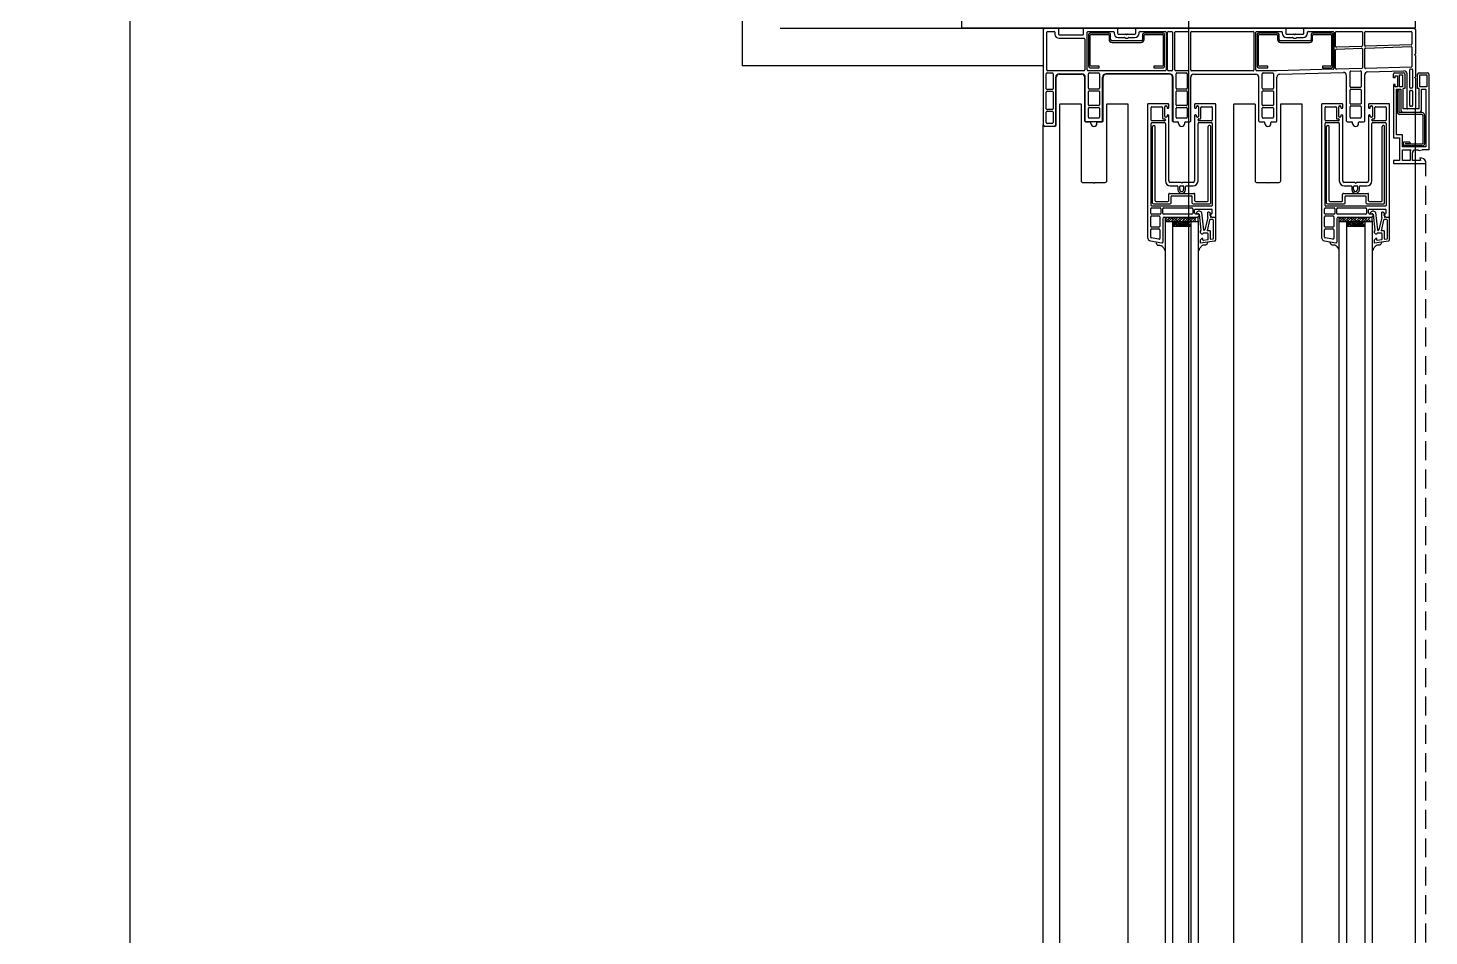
# Model space of a CAD drawing. Header units: millimetres. Extents: x 184384 to 428726, y 73696 to 101396.
# Drawn here: x 369501 to 370427, y 80796 to 81396 of the extents above; entities that cross this region are included whole.
import ezdxf

# ---------------------------------------------------------------- set-up
doc = ezdxf.new("R2010")
doc.units = ezdxf.units.MM
doc.header["$LTSCALE"] = 100
doc.header["$MEASUREMENT"] = 0
doc.linetypes.add('CEN', pattern=[62, 60, -1, 0, -1])
doc.linetypes.add('HIDDEN2', pattern=[0.1875, 0.125, -0.0625])
doc.layers.get('DEFPOINTS').update_dxf_attribs({"color": 171, "linetype": 'CONTINUOUS'})
for name, color, linetype in [('CEN(ST)', 1, 'CEN'), ('CON', 2, 'CONTINUOUS'), ('WALL-석고보드', 7, 'CONTINUOUS'), ('WIN', 4, 'CONTINUOUS'), ('WIN-G', 252, 'CONTINUOUS'), ('WIN2', 5, 'CONTINUOUS')]:
    doc.layers.add(name, color=color, linetype=linetype)

# ---------------------------------------------------------------- blocks, each defined once
blk = doc.blocks.new('PW1-SEC')
at = {"layer": 'WIN-G'}
for p, q in [((250.92, 1142.38), (250.92, 1123.78)), ((252.12, 1142.38), (252.12, 1123.78))]:
    blk.add_line(p, q, dxfattribs=at)
at = {"layer": 'WIN-G', "linetype": 'HIDDEN2'}
blk.add_line((253, 89.5), (253, 1110.5), dxfattribs=at)
at = {"layer": 'WIN2'}
for p, q in [((253.5, 1169), (253.5, 1161.2)), ((255, 1169.5), (255, 1119.5)), ((253, 1159.7), (253, 1121.5)), ((253, 1110.5), (253, 1111.9))]:
    blk.add_line(p, q, dxfattribs=at)
blk.add_arc((254, 1169.5), 1, 0, 90, dxfattribs=at)
at = {"ltscale": 1000}
blk.add_wipeout([(246, 0), (246, 1200), (0, 1200), (0, 0)], dxfattribs=at).dxf.layer = 'DEFPOINTS'
at = {"layer": 'WIN', "ltscale": 1000}
blk.add_line((0, 1200), (246, 1200), dxfattribs=at)
at = {"layer": 'WIN-G'}
for p, q in [((30, 1195.7), (30, 1174.8)), ((43.5, 1196.7), (31, 1196.7)), ((31, 1175.3), (31, 1195.2)), ((31.5, 1195.7), (43, 1195.7)), ((43.5, 1195.2), (43.5, 1192.5)), ((44.5, 1192.5), (44.5, 1195.7)), ((65.7, 1195.7), (65.7, 1192.5)), ((79.2, 1196.7), (66.7, 1196.7)), ((66.7, 1192.5), (66.7, 1195.2)), ((67.2, 1195.7), (78.7, 1195.7)), ((79.2, 1195.2), (79.2, 1175.3)), ((80.2, 1174.8), (80.2, 1195.7)), ((141.4, 1195.7), (141.4, 1174.8)), ((154.9, 1196.7), (142.4, 1196.7)), ((142.4, 1175.3), (142.4, 1195.2)), ((142.9, 1195.7), (154.4, 1195.7)), ((154.9, 1195.2), (154.9, 1192.5)), ((155.9, 1192.5), (155.9, 1195.7)), ((177.1, 1195.7), (177.1, 1192.5)), ((190.6, 1196.7), (178.1, 1196.7)), ((178.1, 1192.5), (178.1, 1195.2)), ((178.6, 1195.7), (190.1, 1195.7)), ((190.6, 1195.2), (190.6, 1175.3)), ((191.6, 1174.8), (191.6, 1195.7)), ((64.7, 1191.5), (45.5, 1191.5)), ((45.5, 1190.5), (64.7, 1190.5)), ((176.1, 1191.5), (156.9, 1191.5)), ((156.9, 1190.5), (176.1, 1190.5)), ((31, 1173.8), (37, 1173.8)), ((37, 1174.8), (31.5, 1174.8)), ((37, 1173.8), (37, 1174.8)), ((78.7, 1174.8), (73.2, 1174.8)), ((73.2, 1174.8), (73.2, 1173.8)), ((73.2, 1173.8), (79.2, 1173.8)), ((142.4, 1173.8), (148.4, 1173.8)), ((148.4, 1174.8), (142.9, 1174.8)), ((148.4, 1173.8), (148.4, 1174.8)), ((190.1, 1174.8), (184.6, 1174.8)), ((184.6, 1174.8), (184.6, 1173.8)), ((184.6, 1173.8), (190.6, 1173.8)), ((234.12, 1144.58), (234.12, 1158.78)), ((234.12, 1158.78), (235.32, 1158.78)), ((235.32, 1144.58), (235.32, 1158.78)), ((250.42, 1144.08), (235.82, 1144.08)), ((250.42, 1142.88), (235.82, 1142.88)), ((246, 53), (246, 1147)), ((0, 64), (0, 1136)), ((72.3, 1084.3), (72.3, 1135)), ((72.8, 1135.5), (73.4, 1135.5)), ((73.9, 1085.9), (73.9, 1135)), ((109.1, 1085.9), (109.1, 1135)), ((110.2, 1135.5), (109.6, 1135.5)), ((110.7, 1084.3), (110.7, 1135)), ((187.3, 1084.3), (187.3, 1135)), ((187.8, 1135.5), (188.4, 1135.5)), ((188.9, 1085.9), (188.9, 1135)), ((224.1, 1085.9), (224.1, 1135)), ((225.2, 1135.5), (224.6, 1135.5)), ((225.7, 1084.3), (225.7, 1135)), ((242.32, 1124.68), (238.12, 1124.68)), ((238.12, 1123.28), (238.12, 1124.68)), ((238.12, 1123.28), (238.12, 1122.08)), ((250.42, 1122.08), (238.12, 1122.08)), ((239.32, 1123.48), (239.32, 1123.28)), ((242.32, 1123.48), (239.32, 1123.48)), ((250.42, 1123.28), (239.32, 1123.28)), ((242.32, 1124.68), (242.32, 1123.48)), ((72.8, 1083.8), (84, 1083.8)), ((74.4, 1085.4), (82.4, 1085.4)), ((82.9, 1085.9), (82.9, 1090.2)), ((83.4, 1090.7), (99.6, 1090.7)), ((84.5, 1084.3), (84.5, 1088.6)), ((85, 1089.1), (98, 1089.1)), ((98.5, 1084.3), (98.5, 1088.6)), ((99, 1083.8), (110.2, 1083.8)), ((100.1, 1085.9), (100.1, 1090.2)), ((100.6, 1085.4), (108.6, 1085.4)), ((187.8, 1083.8), (199, 1083.8)), ((189.4, 1085.4), (197.4, 1085.4)), ((197.9, 1085.9), (197.9, 1090.2)), ((198.4, 1090.7), (214.6, 1090.7)), ((199.5, 1084.3), (199.5, 1088.6)), ((200, 1089.1), (213, 1089.1)), ((213.5, 1084.3), (213.5, 1088.6)), ((214, 1083.8), (225.2, 1083.8)), ((215.1, 1085.9), (215.1, 1090.2)), ((215.6, 1085.4), (223.6, 1085.4)), ((82.12, 1075), (80.5, 1073.38)), ((80.5, 1075), (102.5, 1075)), ((80.5, 1075), (80.5, 1072)), ((83.89, 1075), (80.89, 1072)), ((80.96, 1075), (81.1, 1074.86)), ((85.66, 1075), (82.66, 1072)), ((82.73, 1075), (83.75, 1073.97)), ((87.43, 1075), (84.43, 1072)), ((84.49, 1075), (86.4, 1073.09)), ((89.2, 1075), (86.2, 1072)), ((86.84, 1074.42), (89.05, 1072.21)), ((90.96, 1075), (87.96, 1072)), ((88.03, 1075), (88.17, 1074.86)), ((92.73, 1075), (89.73, 1072)), ((89.8, 1075), (90.82, 1073.97)), ((94.5, 1075), (91.5, 1072)), ((91.56, 1075), (93.47, 1073.09)), ((96.27, 1075), (93.27, 1072)), ((93.92, 1074.42), (96.13, 1072.21)), ((98.03, 1075), (95.03, 1072)), ((95.1, 1075), (95.24, 1074.86)), ((99.8, 1075), (96.8, 1072)), ((96.87, 1075), (97.89, 1073.97)), ((98.64, 1075), (100.54, 1073.09)), ((102.5, 1072), (102.5, 1075)), ((196.93, 1075), (195.5, 1073.57)), ((195.5, 1075), (217.5, 1075)), ((195.5, 1075), (195.5, 1072)), ((198.7, 1075), (195.7, 1072)), ((195.77, 1075), (197.68, 1073.09)), ((200.47, 1075), (197.47, 1072)), ((198.12, 1074.42), (200.33, 1072.21)), ((202.24, 1075), (199.24, 1072)), ((199.3, 1075), (199.44, 1074.86)), ((204.01, 1075), (201.01, 1072)), ((201.07, 1075), (202.1, 1073.97)), ((205.77, 1075), (202.77, 1072)), ((202.84, 1075), (204.75, 1073.09)), ((207.54, 1075), (204.54, 1072)), ((205.19, 1074.42), (207.4, 1072.21)), ((209.31, 1075), (206.31, 1072)), ((206.37, 1075), (206.52, 1074.86)), ((211.08, 1075), (208.08, 1072)), ((208.14, 1075), (209.17, 1073.97)), ((212.84, 1075), (209.84, 1072)), ((209.91, 1075), (211.82, 1073.09)), ((214.61, 1075), (211.61, 1072)), ((212.26, 1074.42), (214.47, 1072.21)), ((215.9, 1074.52), (213.38, 1072)), ((213.45, 1075), (213.59, 1074.86)), ((215.21, 1075), (215.9, 1074.31)), ((217.5, 1072), (217.5, 1075)), ((80.5, 1073.69), (81.98, 1072.21)), ((80.5, 1072.62), (80.5, 128)), ((102.5, 1072), (80.5, 1072)), ((82.43, 1073.53), (83.96, 1072)), ((85.08, 1072.65), (85.73, 1072)), ((85.5, 1072), (85.5, 128)), ((85.5, 1069), (97.5, 1069)), ((89.5, 1073.53), (91.03, 1072)), ((92.15, 1072.65), (92.8, 1072)), ((96.57, 1073.53), (98.1, 1072)), ((97.5, 1072), (97.5, 128)), ((100.9, 1074.33), (98.57, 1072)), ((99.22, 1072.65), (99.87, 1072)), ((100.9, 1072.56), (100.34, 1072)), ((102.5, 1072.62), (102.5, 128)), ((195.5, 1072.62), (195.5, 128)), ((217.5, 1072), (195.5, 1072)), ((196.35, 1072.65), (197, 1072)), ((200.5, 1072), (200.5, 128)), ((200.5, 1069), (212.5, 1069)), ((200.77, 1073.53), (202.3, 1072)), ((203.42, 1072.65), (204.07, 1072)), ((207.84, 1073.53), (209.37, 1072)), ((210.49, 1072.65), (211.14, 1072)), ((212.5, 1072), (212.5, 128)), ((214.91, 1073.53), (215.9, 1072.54)), ((215.9, 1072.75), (215.15, 1072)), ((217.5, 1072.62), (217.5, 128)), ((74.48, 1058.06), (74.75, 1057.5)), ((74.75, 1057.5), (74.77, 1057.47)), ((74.77, 1057.47), (74.99, 1057.1)), ((74.99, 1057.1), (75.12, 1056.92)), ((75.12, 1056.92), (75.27, 1056.76)), ((75.27, 1056.76), (75.51, 1056.58)), ((75.51, 1056.58), (75.64, 1056.51)), ((75.64, 1056.51), (75.77, 1056.47)), ((75.77, 1056.47), (75.93, 1056.45)), ((75.93, 1056.45), (76.08, 1056.45)), ((76.08, 1056.45), (76.4, 1056.47)), ((76.4, 1056.47), (76.67, 1056.47)), ((76.67, 1056.47), (76.93, 1056.45)), ((76.93, 1056.45), (77.45, 1056.35)), ((77.45, 1056.35), (77.93, 1056.2)), ((77.93, 1056.2), (78.16, 1056.1)), ((78.16, 1056.1), (78.37, 1055.97)), ((78.37, 1055.97), (78.57, 1055.8)), ((104.6, 1055.91), (104.42, 1055.71)), ((104.8, 1056.08), (104.6, 1055.91)), ((105.01, 1056.21), (104.8, 1056.08)), ((105.23, 1056.31), (105.01, 1056.21)), ((105.72, 1056.45), (105.23, 1056.31)), ((106.24, 1056.55), (105.72, 1056.45)), ((106.5, 1056.58), (106.24, 1056.55)), ((106.77, 1056.58), (106.5, 1056.58)), ((107.08, 1056.56), (106.77, 1056.58)), ((107.24, 1056.56), (107.08, 1056.56)), ((107.39, 1056.58), (107.24, 1056.56)), ((107.53, 1056.62), (107.39, 1056.58)), ((107.66, 1056.69), (107.53, 1056.62)), ((107.9, 1056.87), (107.66, 1056.69)), ((108.05, 1057.03), (107.9, 1056.87)), ((108.18, 1057.2), (108.05, 1057.03)), ((108.4, 1057.58), (108.18, 1057.2)), ((108.41, 1057.61), (108.4, 1057.58)), ((108.81, 1058.41), (108.41, 1057.61)), ((189.48, 1058.42), (189.75, 1057.86)), ((189.75, 1057.86), (189.77, 1057.83)), ((189.77, 1057.83), (189.99, 1057.45)), ((189.99, 1057.45), (190.12, 1057.28)), ((190.12, 1057.28), (190.27, 1057.12)), ((190.27, 1057.12), (190.51, 1056.94)), ((190.51, 1056.94), (190.64, 1056.87)), ((190.64, 1056.87), (190.77, 1056.83)), ((190.77, 1056.83), (190.93, 1056.81)), ((190.93, 1056.81), (191.08, 1056.81)), ((191.08, 1056.81), (191.4, 1056.83)), ((191.4, 1056.83), (191.67, 1056.83)), ((191.67, 1056.83), (191.93, 1056.8)), ((191.93, 1056.8), (192.45, 1056.7)), ((192.45, 1056.7), (192.93, 1056.56)), ((192.93, 1056.56), (193.16, 1056.46)), ((193.16, 1056.46), (193.37, 1056.33)), ((193.37, 1056.33), (193.57, 1056.16)), ((193.57, 1056.16), (193.74, 1055.96)), ((193.74, 1055.96), (194.08, 1055.53)), ((219.6, 1055.91), (219.42, 1055.71)), ((219.8, 1056.08), (219.6, 1055.91)), ((220.01, 1056.21), (219.8, 1056.08)), ((220.23, 1056.31), (220.01, 1056.21)), ((220.72, 1056.45), (220.23, 1056.31)), ((221.24, 1056.55), (220.72, 1056.45)), ((221.5, 1056.58), (221.24, 1056.55)), ((221.77, 1056.58), (221.5, 1056.58)), ((222.08, 1056.56), (221.77, 1056.58)), ((222.24, 1056.56), (222.08, 1056.56)), ((222.39, 1056.58), (222.24, 1056.56)), ((222.53, 1056.62), (222.39, 1056.58)), ((222.66, 1056.69), (222.53, 1056.62)), ((222.9, 1056.87), (222.66, 1056.69)), ((223.05, 1057.03), (222.9, 1056.87)), ((223.18, 1057.2), (223.05, 1057.03)), ((223.4, 1057.58), (223.18, 1057.2)), ((223.41, 1057.61), (223.4, 1057.58)), ((223.81, 1058.41), (223.41, 1057.61)), ((78.57, 1055.8), (78.74, 1055.6)), ((78.74, 1055.6), (79.08, 1055.18)), ((79.08, 1055.18), (79.5, 1054.68)), ((79.5, 1054.68), (79.7, 1054.43)), ((79.7, 1054.43), (79.87, 1054.17)), ((79.87, 1054.17), (80.03, 1053.89)), ((80.03, 1053.89), (80.16, 1053.59)), ((80.16, 1053.59), (80.38, 1052.96)), ((80.38, 1052.96), (80.5, 1052.62)), ((102.79, 1053.07), (102.5, 1052.73)), ((103.01, 1053.69), (102.79, 1053.07)), ((103.14, 1054), (103.01, 1053.69)), ((103.29, 1054.28), (103.14, 1054)), ((103.47, 1054.54), (103.29, 1054.28)), ((103.67, 1054.79), (103.47, 1054.54)), ((104.09, 1055.28), (103.67, 1054.79)), ((104.42, 1055.71), (104.09, 1055.28)), ((194.08, 1055.53), (194.5, 1055.04)), ((194.5, 1055.04), (194.7, 1054.79)), ((194.7, 1054.79), (194.87, 1054.53)), ((194.87, 1054.53), (195.03, 1054.24)), ((195.03, 1054.24), (195.16, 1053.94)), ((195.16, 1053.94), (195.38, 1053.32)), ((195.38, 1053.32), (195.5, 1052.98)), ((217.79, 1053.07), (217.5, 1052.73)), ((218.01, 1053.69), (217.79, 1053.07)), ((218.14, 1054), (218.01, 1053.69)), ((218.29, 1054.28), (218.14, 1054)), ((218.47, 1054.54), (218.29, 1054.28)), ((218.67, 1054.79), (218.47, 1054.54)), ((219.09, 1055.28), (218.67, 1054.79)), ((219.42, 1055.71), (219.09, 1055.28))]:
    blk.add_line(p, q, dxfattribs=at)
for centre in [(86.12, 1069.93), (86.46, 1071.13), (87.36, 1070.34), (87.98, 1071.4), (88.59, 1069.63), (89.29, 1071.28), (89.63, 1070.2), (90.88, 1071.03), (90.88, 1069.61), (91.89, 1070.11), (92.64, 1071.29), (93.31, 1070.03), (93.73, 1071.2), (94.42, 1069.93), (94.88, 1071.29), (95.56, 1070.03), (95.97, 1071.2), (96.88, 1069.89), (201.12, 1069.93), (201.46, 1071.13), (202.36, 1070.34), (202.98, 1071.4), (203.59, 1069.63), (204.29, 1071.28), (204.63, 1070.2), (205.88, 1071.03), (205.88, 1069.61), (206.89, 1070.11), (207.64, 1071.29), (208.31, 1070.03), (208.73, 1071.2), (209.42, 1069.93), (209.88, 1071.29), (210.56, 1070.03), (210.97, 1071.2), (211.88, 1069.89)]:
    blk.add_circle(centre, 0.5, dxfattribs=at)
for centre, radius, start, end in [((31, 1195.7), 1, 90, 180), ((31.5, 1195.2), 0.5, 90, 180), ((43, 1195.2), 0.5, 0, 90), ((43.5, 1195.7), 1, 0, 90), ((66.7, 1195.7), 1, 90, 180), ((67.2, 1195.2), 0.5, 90, 180), ((78.7, 1195.2), 0.5, 0, 90), ((79.2, 1195.7), 1, 0, 90), ((142.4, 1195.7), 1, 90, 180), ((142.9, 1195.2), 0.5, 90, 180), ((154.4, 1195.2), 0.5, 0, 90), ((154.9, 1195.7), 1, 0, 90), ((178.1, 1195.7), 1, 90, 180), ((178.6, 1195.2), 0.5, 90, 180), ((190.1, 1195.2), 0.5, 0, 90), ((190.6, 1195.7), 1, 0, 90), ((45.5, 1192.5), 2, 180, 270), ((45.5, 1192.5), 1, 180, 270), ((64.7, 1192.5), 2, 270, 0), ((64.7, 1192.5), 1, 270, 0), ((156.9, 1192.5), 2, 180, 270), ((156.9, 1192.5), 1, 180, 270), ((176.1, 1192.5), 2, 270, 0), ((176.1, 1192.5), 1, 270, 0), ((31, 1174.8), 1, 180, 270), ((31.5, 1175.3), 0.5, 180, 270), ((78.7, 1175.3), 0.5, 270, 0), ((79.2, 1174.8), 1, 270, 0), ((142.4, 1174.8), 1, 180, 270), ((142.9, 1175.3), 0.5, 180, 270), ((190.1, 1175.3), 0.5, 270, 0), ((190.6, 1174.8), 1, 270, 0), ((235.82, 1144.58), 1.7, 180, 270), ((235.82, 1144.58), 0.5, 180, 270), ((250.42, 1142.38), 1.7, 0, 90), ((250.42, 1142.38), 0.5, 0, 90), ((72.8, 1135), 0.5, 90, 180), ((73.4, 1135), 0.5, 0, 90), ((109.6, 1135), 0.5, 90, 180), ((110.2, 1135), 0.5, 0, 90), ((187.8, 1135), 0.5, 90, 180), ((188.4, 1135), 0.5, 0, 90), ((224.6, 1135), 0.5, 90, 180), ((225.2, 1135), 0.5, 0, 90), ((250.42, 1123.78), 0.5, 270, 0), ((250.42, 1123.78), 1.7, 270, 0), ((72.8, 1084.3), 0.5, 180, 270), ((74.4, 1085.9), 0.5, 180, 270), ((82.4, 1085.9), 0.5, 270, 0), ((83.4, 1090.2), 0.5, 90, 180), ((84, 1084.3), 0.5, 270, 0), ((85, 1088.6), 0.5, 90, 180), ((98, 1088.6), 0.5, 0, 90), ((99, 1084.3), 0.5, 180, 270), ((99.6, 1090.2), 0.5, 0, 90), ((100.6, 1085.9), 0.5, 180, 270), ((108.6, 1085.9), 0.5, 270, 0), ((110.2, 1084.3), 0.5, 270, 0), ((187.8, 1084.3), 0.5, 180, 270), ((189.4, 1085.9), 0.5, 180, 270), ((197.4, 1085.9), 0.5, 270, 0), ((198.4, 1090.2), 0.5, 90, 180), ((199, 1084.3), 0.5, 270, 0), ((200, 1088.6), 0.5, 90, 180), ((213, 1088.6), 0.5, 0, 90), ((214, 1084.3), 0.5, 180, 270), ((214.6, 1090.2), 0.5, 0, 90), ((215.6, 1085.9), 0.5, 180, 270), ((223.6, 1085.9), 0.5, 270, 0), ((225.2, 1084.3), 0.5, 270, 0)]:
    blk.add_arc(centre, radius, start, end, dxfattribs=at)
at = {"layer": 'WIN2'}
for p, q in [((0, 1199), (0, 1136)), ((1, 1200), (9.5, 1200)), ((2.3, 1172.3), (2.3, 1197.2)), ((2.8, 1197.7), (7.2, 1197.7)), ((7.7, 1197.2), (7.7, 1196)), ((10, 1199.5), (10, 1196)), ((10.5, 1195.5), (26.2, 1195.5)), ((26.7, 1196), (26.7, 1199.5)), ((27.2, 1200), (48.6, 1200)), ((29, 1172.3), (29, 1197.2)), ((29.5, 1197.7), (46.3, 1197.7)), ((46.8, 1197.2), (46.8, 1196.5)), ((49.1, 1199.5), (49.1, 1196.5)), ((49.6, 1196), (54.48, 1196)), ((54.89, 1195.71), (54.69, 1195.91)), ((55.31, 1195.71), (55.51, 1195.91)), ((55.72, 1196), (60.6, 1196)), ((61.1, 1196.5), (61.1, 1199.5)), ((61.6, 1200), (159.8, 1200)), ((63.4, 1196.5), (63.4, 1197.2)), ((63.9, 1197.7), (80.7, 1197.7)), ((81.2, 1197.2), (81.2, 1172.3)), ((82.2, 1172.3), (82.2, 1197.2)), ((82.7, 1197.7), (85, 1197.7)), ((85.5, 1197.2), (85.5, 1172.3)), ((87, 1172.3), (87, 1197.2)), ((87.5, 1197.7), (95.5, 1197.7)), ((96, 1197.2), (96, 1172.3)), ((97.5, 1172.3), (97.5, 1197.2)), ((98, 1197.7), (138.8, 1197.7)), ((139.3, 1197.2), (139.3, 1172.3)), ((140.5, 1172.3), (140.5, 1197.2)), ((141, 1197.7), (157.5, 1197.7)), ((158, 1197.2), (158, 1196.5)), ((160.3, 1199.5), (160.3, 1196.5)), ((160.8, 1196), (165.68, 1196)), ((166.09, 1195.71), (165.89, 1195.91)), ((166.51, 1195.71), (166.71, 1195.91)), ((166.92, 1196), (171.8, 1196)), ((172.3, 1196.5), (172.3, 1199.5)), ((172.8, 1200), (245, 1200)), ((174.6, 1196.5), (174.6, 1197.2)), ((175.1, 1197.7), (191.6, 1197.7)), ((192.1, 1197.2), (192.1, 1173.27)), ((193.3, 1187.77), (193.3, 1197.2)), ((193.8, 1197.7), (210.5, 1197.7)), ((211, 1197.2), (211, 1188.36)), ((212.5, 1188.45), (212.5, 1197.2)), ((213, 1197.7), (243.2, 1197.7)), ((243.7, 1197.2), (243.7, 1189.5)), ((246, 1199), (246, 1182.87)), ((10.5, 1193.2), (27, 1193.2)), ((27.5, 1192.7), (27.5, 1172.3)), ((49.6, 1193.7), (53.67, 1193.7)), ((56.53, 1193.7), (60.6, 1193.7)), ((160.8, 1193.7), (164.87, 1193.7)), ((167.73, 1193.7), (171.8, 1193.7)), ((193.3, 1173.33), (193.3, 1185.57)), ((193.78, 1186.07), (210.48, 1186.66)), ((210.52, 1187.86), (193.82, 1187.28)), ((211, 1186.16), (211, 1173.77)), ((212.5, 1173.83), (212.5, 1186.24)), ((212.98, 1186.74), (243.18, 1187.8)), ((243.22, 1189), (213.02, 1187.95)), ((243.7, 1187.3), (243.7, 1174.62)), ((245.5, 1182.37), (246, 1182.87)), ((246, 1181.87), (245.5, 1182.37)), ((246, 1181.87), (246, 1167.8)), ((2, 1159.9), (2, 1169.8)), ((2.5, 1170.3), (6, 1170.3)), ((27, 1171.8), (2.8, 1171.8)), ((6.5, 1169.8), (6.5, 1159.9)), ((8.2, 1136), (8.2, 1167.5)), ((8.2, 1136), (8.2, 1167.5)), ((8.5, 1136), (8.5, 1167.5)), ((9.5, 1169.5), (9.5, 1169.5)), ((9.5, 1169.5), (9.5, 1169.5)), ((10.5, 1169.8), (25.5, 1169.8)), ((10.5, 1169.8), (25.5, 1169.8)), ((10.5, 1169.5), (25.5, 1169.5)), ((27.5, 1138.5), (27.5, 1167.5)), ((27.8, 1138.5), (27.8, 1167.5)), ((27.8, 1138.5), (27.8, 1167.5)), ((80.7, 1171.8), (29.5, 1171.8)), ((29.8, 1160.2), (29.8, 1169.8)), ((30.3, 1170.3), (36.7, 1170.3)), ((37.2, 1169.8), (37.2, 1160.2)), ((39.2, 1138.5), (39.2, 1167.5)), ((39.2, 1138.5), (39.2, 1167.5)), ((39.5, 1138.5), (39.5, 1167.5)), ((83.5, 1169.8), (41.5, 1169.8)), ((83.5, 1169.8), (41.5, 1169.8)), ((83.5, 1169.5), (41.5, 1169.5)), ((85, 1171.8), (82.7, 1171.8)), ((85.5, 1138.5), (85.5, 1167.5)), ((85.8, 1138.5), (85.8, 1167.5)), ((85.8, 1138.5), (85.8, 1167.5)), ((95.5, 1171.8), (87.5, 1171.8)), ((87.8, 1160.2), (87.8, 1169.8)), ((88.3, 1170.3), (94.7, 1170.3)), ((95.2, 1169.8), (95.2, 1160.2)), ((97.5, 1138.5), (97.5, 1167.5)), ((138.8, 1171.8), (98, 1171.8)), ((99.5, 1169.5), (140.5, 1169.5)), ((154.47, 1171.8), (141, 1171.8)), ((142.5, 1138.5), (142.5, 1167.5)), ((144.8, 1160.2), (144.8, 1169.8)), ((145.3, 1170.3), (151.7, 1170.3)), ((152.2, 1169.8), (152.2, 1160.2)), ((191.61, 1172.77), (154.47, 1171.8)), ((154.5, 1138.5), (154.5, 1167.55)), ((156.45, 1169.55), (198.45, 1170.65)), ((210.51, 1173.27), (193.81, 1172.83)), ((200.5, 1138.5), (200.5, 1168.65)), ((202.8, 1161.2), (202.8, 1171.08)), ((203.29, 1171.58), (209.69, 1171.75)), ((210.2, 1171.25), (210.2, 1161.2)), ((212.5, 1138.5), (212.5, 1169.07)), ((243.21, 1174.12), (213.01, 1173.33)), ((214.45, 1171.07), (238.45, 1171.7)), ((231.5, 1167), (231.5, 1169.5)), ((232.5, 1170.5), (238, 1170.5)), ((232.7, 1168.5), (234.2, 1168.5)), ((232.7, 1167), (232.7, 1168.5)), ((234.2, 1168.5), (234.2, 1161.1)), ((235.4, 1169), (237.5, 1169)), ((235.4, 1161.1), (235.4, 1169)), ((237.5, 1169), (237.5, 1161.1)), ((239, 1169.5), (239, 1160)), ((240.5, 1147), (240.5, 1169.7)), ((242.3, 1160.8), (242.3, 1172.41)), ((242.79, 1172.91), (243.69, 1172.94)), ((244.2, 1172.44), (244.2, 1160.8)), ((245.5, 1167.3), (246, 1167.8)), ((246, 1166.8), (245.5, 1167.3)), ((247.5, 1160), (247.5, 1169.5)), ((248.5, 1170.5), (254, 1170.5)), ((249, 1169), (253.5, 1169)), ((249, 1161.2), (249, 1169)), ((6, 1159.4), (2.5, 1159.4)), ((2.5, 1158.2), (6, 1158.2)), ((29.8, 1149.2), (29.8, 1158)), ((36.7, 1159.7), (30.3, 1159.7)), ((30.3, 1158.5), (36.7, 1158.5)), ((37.2, 1158), (37.2, 1149.2)), ((87.8, 1149.2), (87.8, 1158)), ((94.7, 1159.7), (88.3, 1159.7)), ((88.3, 1158.5), (94.7, 1158.5)), ((95.2, 1158), (95.2, 1149.2)), ((144.8, 1149.2), (144.8, 1158)), ((151.7, 1159.7), (145.3, 1159.7)), ((145.3, 1158.5), (151.7, 1158.5)), ((152.2, 1158), (152.2, 1149.2)), ((202.8, 1150.2), (202.8, 1159)), ((209.7, 1160.7), (203.3, 1160.7)), ((203.3, 1159.5), (209.7, 1159.5)), ((210.2, 1159), (210.2, 1150.2)), ((232.7, 1167), (231.5, 1167)), ((231.5, 1162.6), (231.5, 1127.5)), ((232.7, 1162.6), (231.5, 1162.6)), ((232.7, 1161.1), (232.7, 1162.6)), ((234.2, 1161.1), (232.7, 1161.1)), ((233.5, 1129.5), (233.5, 1159.6)), ((233.5, 1159.6), (236.5, 1159.6)), ((237.5, 1161.1), (235.4, 1161.1)), ((236.5, 1159.6), (236.5, 1145.5)), ((239, 1160), (238, 1160)), ((238, 1146.5), (238, 1160)), ((242.3, 1148.8), (242.3, 1158.3)), ((243.7, 1160.3), (242.8, 1160.3)), ((242.8, 1158.8), (243.7, 1158.8)), ((244.2, 1158.3), (244.2, 1148.8)), ((246, 1166.8), (246, 1147)), ((248.5, 1160), (247.5, 1160)), ((248.5, 1146.5), (248.5, 1160)), ((253.5, 1161.2), (249, 1161.2)), ((250, 1159.7), (253, 1159.7)), ((250, 1145.5), (250, 1159.7)), ((2, 1146.7), (2, 1157.7)), ((6.5, 1157.7), (6.5, 1146.7)), ((36.7, 1148.7), (30.3, 1148.7)), ((69, 1149.5), (69, 1061.6)), ((82.5, 1150), (69.5, 1150)), ((80.8, 1148.5), (81.3, 1148.5)), ((83, 1147.5), (83, 1149.5)), ((94.7, 1148.7), (88.3, 1148.7)), ((100, 1149.5), (100, 1147.5)), ((113.5, 1150), (100.5, 1150)), ((101.7, 1148.5), (102.2, 1148.5)), ((114, 1075.5), (114, 1149.5)), ((151.7, 1148.7), (145.3, 1148.7)), ((184, 1149.5), (184, 1061.6)), ((197.5, 1150), (184.5, 1150)), ((195.8, 1148.5), (196.3, 1148.5)), ((198, 1147.5), (198, 1149.5)), ((209.7, 1149.7), (203.3, 1149.7)), ((203.3, 1148.5), (209.7, 1148.5)), ((215, 1149.5), (215, 1147.5)), ((228.5, 1150), (215.5, 1150)), ((216.7, 1148.5), (217.2, 1148.5)), ((229, 1075.5), (229, 1149.5)), ((2, 1137.5), (2, 1144.5)), ((6, 1146.2), (2.5, 1146.2)), ((2.5, 1145), (6, 1145)), ((6.5, 1144.5), (6.5, 1137.5)), ((29.8, 1141), (29.8, 1147)), ((30.3, 1147.5), (36.7, 1147.5)), ((36.7, 1140.5), (30.3, 1140.5)), ((37.2, 1147), (37.2, 1141)), ((71.3, 1139.2), (71.3, 1147.5)), ((71.8, 1148), (78.3, 1148)), ((78.8, 1147.5), (78.8, 1140.4)), ((79.3, 1139.9), (80.2, 1139.9)), ((80.3, 1141.6), (80.3, 1148)), ((80.7, 1139.4), (80.7, 1139.2)), ((81.3, 1141.1), (80.8, 1141.1)), ((81.8, 1148), (81.8, 1147.5)), ((81.8, 1142.1), (81.8, 1141.6)), ((82.3, 1147), (82.5, 1147)), ((82.5, 1142.6), (82.3, 1142.6)), ((83, 1099), (83, 1142.1)), ((87.8, 1141), (87.8, 1147)), ((88.3, 1147.5), (94.7, 1147.5)), ((94.7, 1140.5), (88.3, 1140.5)), ((95.2, 1147), (95.2, 1141)), ((100, 1142.1), (100, 1099)), ((100.5, 1147), (100.7, 1147)), ((100.7, 1142.6), (100.5, 1142.6)), ((101.2, 1147.5), (101.2, 1148)), ((101.2, 1141.6), (101.2, 1142.1)), ((102.2, 1141.1), (101.7, 1141.1)), ((102.3, 1139.2), (102.3, 1139.4)), ((102.7, 1148), (102.7, 1141.6)), ((102.8, 1139.9), (103.7, 1139.9)), ((104.2, 1140.4), (104.2, 1147.5)), ((104.7, 1148), (111.2, 1148)), ((111.7, 1147.5), (111.7, 1139.2)), ((144.8, 1141), (144.8, 1147)), ((145.3, 1147.5), (151.7, 1147.5)), ((151.7, 1140.5), (145.3, 1140.5)), ((152.2, 1147), (152.2, 1141)), ((186.3, 1139.2), (186.3, 1147.5)), ((186.8, 1148), (193.3, 1148)), ((193.8, 1147.5), (193.8, 1140.4)), ((194.3, 1139.9), (195.2, 1139.9)), ((195.3, 1141.6), (195.3, 1148)), ((195.7, 1139.4), (195.7, 1139.2)), ((196.3, 1141.1), (195.8, 1141.1)), ((196.8, 1148), (196.8, 1147.5)), ((196.8, 1142.1), (196.8, 1141.6)), ((197.3, 1147), (197.5, 1147)), ((197.5, 1142.6), (197.3, 1142.6)), ((198, 1099), (198, 1142.1)), ((202.8, 1141), (202.8, 1148)), ((209.7, 1140.5), (203.3, 1140.5)), ((210.2, 1148), (210.2, 1141)), ((215, 1142.1), (215, 1099)), ((215.5, 1147), (215.7, 1147)), ((215.7, 1142.6), (215.5, 1142.6)), ((216.2, 1147.5), (216.2, 1148)), ((216.2, 1141.6), (216.2, 1142.1)), ((217.2, 1141.1), (216.7, 1141.1)), ((217.3, 1139.2), (217.3, 1139.4)), ((217.7, 1148), (217.7, 1141.6)), ((217.8, 1139.9), (218.7, 1139.9)), ((219.2, 1140.4), (219.2, 1147.5)), ((219.7, 1148), (226.2, 1148)), ((226.7, 1147.5), (226.7, 1139.2)), ((237.5, 1144.5), (249, 1144.5)), ((248.5, 1146.5), (238, 1146.5)), ((245.5, 1146.5), (241, 1146.5)), ((243.7, 1148.3), (242.8, 1148.3)), ((7.5, 1135), (1, 1135)), ((6, 1137), (2.5, 1137)), ((7.5, 1135), (7.5, 1135.3)), ((7.5, 1135), (7.5, 1135.3)), ((28, 1138.3), (39, 1138.3)), ((28, 1138.3), (39, 1138.3)), ((28, 1138), (31, 1138)), ((31.5, 1137), (31.5, 1137.5)), ((35.5, 1137), (35.5, 1137.5)), ((36, 1138), (39, 1138)), ((71.3, 1082.8), (71.3, 1137)), ((80.2, 1138.7), (71.8, 1138.7)), ((71.8, 1137.5), (80.2, 1137.5)), ((80.7, 1137), (80.7, 1099)), ((86, 1138), (86, 1138.3)), ((86, 1138), (86, 1138.3)), ((86, 1138), (89, 1138)), ((89.5, 1137), (89.5, 1137.5)), ((93.5, 1137), (93.5, 1137.5)), ((94, 1138), (97, 1138)), ((102.3, 1099), (102.3, 1137)), ((111.2, 1138.7), (102.8, 1138.7)), ((102.8, 1137.5), (111.2, 1137.5)), ((111.7, 1137), (111.7, 1082.8)), ((143, 1138), (146, 1138)), ((146.5, 1137), (146.5, 1137.5)), ((150.5, 1137), (150.5, 1137.5)), ((151, 1138), (154, 1138)), ((186.3, 1082.8), (186.3, 1137)), ((195.2, 1138.7), (186.8, 1138.7)), ((186.8, 1137.5), (195.2, 1137.5)), ((195.7, 1137), (195.7, 1099)), ((201, 1138), (204, 1138)), ((204.5, 1137), (204.5, 1137.5)), ((208.5, 1137), (208.5, 1137.5)), ((209, 1138), (212, 1138)), ((217.3, 1099), (217.3, 1137)), ((226.2, 1138.7), (217.8, 1138.7)), ((217.8, 1137.5), (226.2, 1137.5)), ((226.7, 1137), (226.7, 1082.8)), ((231.5, 1127.5), (235.5, 1127.5)), ((237.5, 1129.5), (233.5, 1129.5)), ((235.5, 1127.5), (235.5, 1112.5)), ((237.5, 1121.5), (237.5, 1129.5)), ((253, 1121.5), (237.5, 1121.5)), ((235.5, 1112.5), (231.5, 1112.5)), ((231.5, 1112.5), (231.5, 1110.5)), ((237.5, 1112.5), (237.5, 1119.5)), ((237.5, 1119.5), (243.13, 1119.5)), ((242.5, 1112.5), (237.5, 1112.5)), ((242.5, 1117.5), (242.5, 1112.5)), ((244, 1112.5), (244, 1117.5)), ((249.5, 1112.5), (244, 1112.5)), ((246, 1119.5), (247.63, 1119.5)), ((247.63, 1119.5), (248.5, 1119)), ((248.5, 1119), (250.5, 1119.5)), ((249, 1114.2), (249.5, 1112.5)), ((255, 1119.5), (250.5, 1119.5)), ((231.5, 1110.5), (253, 1110.5)), ((91, 1098), (84, 1098)), ((84, 1095.7), (88.5, 1095.7)), ((89, 1095.2), (89, 1093.2)), ((90.2, 1093.2), (90.2, 1095.2)), ((90.7, 1095.7), (92.3, 1095.7)), ((91.5, 1097.5), (91, 1098)), ((91.5, 1097.5), (92, 1098)), ((99, 1098), (92, 1098)), ((92.8, 1095.2), (92.8, 1093.2)), ((94, 1093.2), (94, 1095.2)), ((94.5, 1095.7), (99, 1095.7)), ((206, 1098), (199, 1098)), ((199, 1095.7), (203.5, 1095.7)), ((204, 1095.2), (204, 1093.2)), ((205.2, 1093.2), (205.2, 1095.2)), ((205.7, 1095.7), (207.3, 1095.7)), ((206.5, 1097.5), (206, 1098)), ((206.5, 1097.5), (207, 1098)), ((214, 1098), (207, 1098)), ((207.8, 1095.2), (207.8, 1093.2)), ((209, 1093.2), (209, 1095.2)), ((209.5, 1095.7), (214, 1095.7)), ((71, 1077.5), (71, 1080.6)), ((71, 1068.9), (71, 1075.3)), ((71.5, 1081.1), (77.3, 1081.1)), ((77.3, 1077), (71.5, 1077)), ((71.5, 1075.8), (76.5, 1075.8)), ((111.2, 1082.3), (71.8, 1082.3)), ((77, 1075.3), (77, 1068.9)), ((77.8, 1080.6), (77.8, 1077.5)), ((79, 1077.5), (79, 1080.6)), ((79.5, 1081.1), (98.3, 1081.1)), ((98.3, 1077), (79.5, 1077)), ((80, 1075), (102, 1075)), ((98.8, 1080.6), (98.8, 1077.5)), ((100, 1077.8), (100, 1079.8)), ((100.5, 1080.3), (111.2, 1080.3)), ((100.5, 1077.3), (102.5, 1077.3)), ((103.1, 1076.99), (101.1, 1077.52)), ((102, 1075), (103, 1076)), ((103, 1076), (103, 1076.8)), ((103.1, 1076.99), (104.21, 1066.46)), ((104.69, 1078.1), (105.89, 1066.67)), ((108.8, 1074.89), (106.88, 1066.61)), ((109.5, 1078.39), (108.8, 1078.39)), ((108.8, 1074.89), (108.8, 1078.39)), ((110.4, 1076.21), (110.4, 1076.8)), ((110.5, 1077.39), (110.5, 1074.89)), ((114, 1075.01), (110.5, 1074.89)), ((110.55, 1075.85), (111.25, 1075.15)), ((110.9, 1077.3), (111.2, 1077.3)), ((111.61, 1075), (113.5, 1075)), ((111.7, 1077.8), (111.7, 1079.8)), ((114, 1060.16), (114, 1075.01)), ((186, 1077.5), (186, 1080.6)), ((186, 1068.9), (186, 1075.3)), ((186.5, 1081.1), (192.3, 1081.1)), ((192.3, 1077), (186.5, 1077)), ((186.5, 1075.8), (191.5, 1075.8)), ((226.2, 1082.3), (186.8, 1082.3)), ((192, 1075.3), (192, 1068.9)), ((192.8, 1080.6), (192.8, 1077.5)), ((194, 1077.5), (194, 1080.6)), ((194.5, 1081.1), (213.3, 1081.1)), ((213.3, 1077), (194.5, 1077)), ((195, 1075), (217, 1075)), ((213.8, 1080.6), (213.8, 1077.5)), ((215, 1077.8), (215, 1079.8)), ((215.5, 1080.3), (226.2, 1080.3)), ((215.5, 1077.3), (217.5, 1077.3)), ((218.1, 1076.99), (216.1, 1077.52)), ((217, 1075), (218, 1076)), ((218, 1076), (218, 1076.8)), ((218.1, 1076.99), (219.21, 1066.46)), ((219.69, 1078.1), (220.89, 1066.67)), ((223.8, 1074.89), (221.88, 1066.61)), ((224.5, 1078.39), (223.8, 1078.39)), ((223.8, 1074.89), (223.8, 1078.39)), ((225.4, 1076.21), (225.4, 1076.8)), ((225.5, 1077.39), (225.5, 1074.89)), ((229, 1075.01), (225.5, 1074.89)), ((225.55, 1075.85), (226.25, 1075.15)), ((225.9, 1077.3), (226.2, 1077.3)), ((226.61, 1075), (228.5, 1075)), ((226.7, 1077.8), (226.7, 1079.8)), ((229, 1060.16), (229, 1075.01)), ((71, 1061.77), (71, 1066.7)), ((76.5, 1068.4), (71.5, 1068.4)), ((71.5, 1067.2), (76.5, 1067.2)), ((77, 1066.7), (77, 1060.88)), ((79, 1074), (79, 1058.5)), ((104, 1064.62), (104, 1065.64)), ((104.05, 1065.81), (104.21, 1066.46)), ((109.9, 1073), (108.28, 1066.02)), ((110, 1066.02), (108.28, 1066.02)), ((112, 1073.39), (110.39, 1073.39)), ((110.5, 1060.66), (110.5, 1065.52)), ((112.5, 1060.86), (112.5, 1072.89)), ((186, 1061.77), (186, 1066.7)), ((191.5, 1068.4), (186.5, 1068.4)), ((186.5, 1067.2), (191.5, 1067.2)), ((192, 1066.7), (192, 1060.88)), ((194, 1074), (194, 1058.5)), ((219, 1064.62), (219, 1065.64)), ((219.05, 1065.81), (219.21, 1066.46)), ((224.9, 1073), (223.28, 1066.02)), ((225, 1066.02), (223.28, 1066.02)), ((227, 1073.39), (225.39, 1073.39)), ((225.5, 1060.66), (225.5, 1065.52)), ((227.5, 1060.86), (227.5, 1072.89)), ((70.9, 1059.33), (78.41, 1058.01)), ((76.41, 1060.39), (71.41, 1061.27)), ((104.8, 1063.82), (104, 1064.62)), ((104.8, 1060.82), (104, 1060.02)), ((104, 1057.89), (104, 1060.02)), ((113.13, 1059.17), (104, 1057.89)), ((105.5, 1063.82), (104.8, 1063.82)), ((105.5, 1060.82), (104.8, 1060.82)), ((105.5, 1063.82), (105.5, 1064.02)), ((105.5, 1059.96), (105.5, 1060.82)), ((108.74, 1060.07), (105.84, 1059.66)), ((108.5, 1064.52), (106, 1064.52)), ((109, 1060.37), (109, 1064.02)), ((112.24, 1060.56), (110.84, 1060.36)), ((185.9, 1059.33), (193.41, 1058.01)), ((191.41, 1060.39), (186.41, 1061.27)), ((219.8, 1063.82), (219, 1064.62)), ((219.8, 1060.82), (219, 1060.02)), ((219, 1057.89), (219, 1060.02)), ((228.13, 1059.17), (219, 1057.89)), ((220.5, 1063.82), (219.8, 1063.82)), ((220.5, 1060.82), (219.8, 1060.82)), ((220.5, 1063.82), (220.5, 1064.02)), ((220.5, 1059.96), (220.5, 1060.82)), ((223.74, 1060.07), (220.84, 1059.66)), ((223.5, 1064.52), (221, 1064.52)), ((224, 1060.37), (224, 1064.02)), ((227.24, 1060.56), (225.84, 1060.36))]:
    blk.add_line(p, q, dxfattribs=at)
for points in [[(11, 50.5), (11, 1149.5, -0.414214), (11.5, 1150), (24.5, 1150, -0.414214), (25, 1149.5), (25, 1099, 0.414214), (26, 1098), (33, 1098), (33.5, 1097.5), (34, 1098), (41, 1098, 0.414214), (42, 1099), (42, 1149.5, -0.414214), (42.5, 1150), (55.5, 1150, -0.414214), (56, 1149.5), (56, 50.5, -0.414214)], [(126, 50.5), (126, 1149.5, -0.414214), (126.5, 1150), (139.5, 1150, -0.414214), (140, 1149.5), (140, 1099, 0.414214), (141, 1098), (148, 1098), (148.5, 1097.5), (149, 1098), (156, 1098, 0.414214), (157, 1099), (157, 1149.5, -0.414214), (157.5, 1150), (170.5, 1150, -0.414214), (171, 1149.5), (171, 50.5, -0.414214)]]:
    blk.add_lwpolyline(points, format="xyb", dxfattribs=at)
for centre, radius, start, end in [((1, 1199), 1, 90, 180), ((2.8, 1197.2), 0.5, 90, 180), ((7.2, 1197.2), 0.5, 0, 90), ((10.5, 1196), 2.8, 180, 270), ((9.5, 1199.5), 0.5, 0, 90), ((10.5, 1196), 0.5, 180, 270), ((26.2, 1196), 0.5, 270, 0), ((27.2, 1199.5), 0.5, 90, 180), ((29.5, 1197.2), 0.5, 90, 180), ((46.3, 1197.2), 0.5, 0, 90), ((49.6, 1196.5), 2.8, 180, 270), ((48.6, 1199.5), 0.5, 0, 90), ((49.6, 1196.5), 0.5, 180, 270), ((54.48, 1195.7), 0.3, 45, 90), ((55.1, 1195.92), 0.3, 225, 315), ((55.72, 1195.7), 0.3, 90, 135), ((60.6, 1196.5), 0.5, 270, 0), ((60.6, 1196.5), 2.8, 270, 0), ((61.6, 1199.5), 0.5, 90, 180), ((63.9, 1197.2), 0.5, 90, 180), ((80.7, 1197.2), 0.5, 0, 90), ((82.7, 1197.2), 0.5, 90, 180), ((85, 1197.2), 0.5, 0, 90), ((87.5, 1197.2), 0.5, 90, 180), ((95.5, 1197.2), 0.5, 0, 90), ((98, 1197.2), 0.5, 90, 180), ((138.8, 1197.2), 0.5, 0, 90), ((141, 1197.2), 0.5, 90, 180), ((157.5, 1197.2), 0.5, 0, 90), ((160.8, 1196.5), 2.8, 180, 270), ((159.8, 1199.5), 0.5, 0, 90), ((160.8, 1196.5), 0.5, 180, 270), ((165.68, 1195.7), 0.3, 45, 90), ((166.3, 1195.92), 0.3, 225, 315), ((166.92, 1195.7), 0.3, 90, 135), ((171.8, 1196.5), 0.5, 270, 0), ((171.8, 1196.5), 2.8, 270, 0), ((172.8, 1199.5), 0.5, 90, 180), ((175.1, 1197.2), 0.5, 90, 180), ((191.6, 1197.2), 0.5, 0, 90), ((193.8, 1197.2), 0.5, 90, 180), ((210.5, 1197.2), 0.5, 0, 90), ((213, 1197.2), 0.5, 90, 180), ((243.2, 1197.2), 0.5, 0, 90), ((245, 1199), 1, 0, 90), ((27, 1192.7), 0.5, 0, 90), ((53.67, 1193.4), 0.3, 60.50933, 90), ((55.1, 1195.92), 2.6, 240.50933, 299.49067), ((56.53, 1193.4), 0.3, 90, 119.49067), ((164.87, 1193.4), 0.3, 60.50933, 90), ((166.3, 1195.92), 2.6, 240.50933, 299.49067), ((167.73, 1193.4), 0.3, 90, 119.49067), ((193.8, 1187.77), 0.5, 180, 272), ((193.8, 1185.57), 0.5, 92, 180), ((210.5, 1186.16), 0.5, 0, 92), ((210.5, 1188.36), 0.5, 272, 0), ((213, 1188.45), 0.5, 180, 272), ((213, 1186.24), 0.5, 92, 180), ((243.2, 1187.3), 0.5, 0, 92), ((243.2, 1189.5), 0.5, 272, 0), ((2.5, 1169.8), 0.5, 90, 180), ((2.8, 1172.3), 0.5, 180, 270), ((6, 1169.8), 0.5, 0, 90), ((10.5, 1167.5), 2.3, 90, 180), ((10.5, 1167.5), 2.3, 90, 180), ((10.5, 1167.5), 2, 90, 180), ((25.5, 1167.5), 2.3, 0, 90), ((25.5, 1167.5), 2.3, 0, 90), ((25.5, 1167.5), 2, 0, 90), ((27, 1172.3), 0.5, 270, 0), ((29.5, 1172.3), 0.5, 180, 270), ((30.3, 1169.8), 0.5, 90, 180), ((36.7, 1169.8), 0.5, 0, 90), ((41.5, 1167.5), 2.3, 90, 180), ((41.5, 1167.5), 2.3, 90, 180), ((41.5, 1167.5), 2, 90, 180), ((80.7, 1172.3), 0.5, 270, 0), ((82.7, 1172.3), 0.5, 180, 270), ((83.5, 1167.5), 2.3, 0, 90), ((83.5, 1167.5), 2.3, 0, 90), ((83.5, 1167.5), 2, 0, 90), ((85, 1172.3), 0.5, 270, 0), ((87.5, 1172.3), 0.5, 180, 270), ((88.3, 1169.8), 0.5, 90, 180), ((94.7, 1169.8), 0.5, 0, 90), ((95.5, 1172.3), 0.5, 270, 0), ((98, 1172.3), 0.5, 180, 270), ((99.5, 1167.5), 2, 90, 180), ((138.8, 1172.3), 0.5, 270, 0), ((141, 1172.3), 0.5, 180, 270), ((140.5, 1167.5), 2, 0, 90), ((145.3, 1169.8), 0.5, 90, 180), ((151.7, 1169.8), 0.5, 0, 90), ((156.5, 1167.55), 2, 91.5, 180), ((191.6, 1173.27), 0.5, 271.5, 0), ((193.8, 1173.33), 0.5, 180, 271.5), ((198.5, 1168.65), 2, 0, 91.5), ((203.3, 1171.08), 0.5, 91.5, 180), ((209.7, 1171.25), 0.5, 0, 91.5), ((210.5, 1173.77), 0.5, 271.5, 0), ((213, 1173.83), 0.5, 180, 271.5), ((214.5, 1169.07), 2, 91.5, 180), ((232.5, 1169.5), 1, 90, 180), ((238, 1169.5), 1, 0, 90), ((238.5, 1169.7), 2, 0, 91.5), ((242.8, 1172.41), 0.5, 91.5, 180), ((243.2, 1174.62), 0.5, 271.5, 0), ((243.7, 1172.44), 0.5, 0, 91.5), ((248.5, 1169.5), 1, 90, 180), ((2.5, 1159.9), 0.5, 180, 270), ((2.5, 1157.7), 0.5, 90, 180), ((6, 1159.9), 0.5, 270, 0), ((6, 1157.7), 0.5, 0, 90), ((30.3, 1160.2), 0.5, 180, 270), ((30.3, 1158), 0.5, 90, 180), ((36.7, 1160.2), 0.5, 270, 0), ((36.7, 1158), 0.5, 0, 90), ((88.3, 1160.2), 0.5, 180, 270), ((88.3, 1158), 0.5, 90, 180), ((94.7, 1160.2), 0.5, 270, 0), ((94.7, 1158), 0.5, 0, 90), ((145.3, 1160.2), 0.5, 180, 270), ((145.3, 1158), 0.5, 90, 180), ((151.7, 1160.2), 0.5, 270, 0), ((151.7, 1158), 0.5, 0, 90), ((203.3, 1161.2), 0.5, 180, 270), ((203.3, 1159), 0.5, 90, 180), ((209.7, 1161.2), 0.5, 270, 0), ((209.7, 1159), 0.5, 0, 90), ((242.8, 1160.8), 0.5, 180, 270), ((242.8, 1158.3), 0.5, 90, 180), ((243.7, 1160.8), 0.5, 270, 0), ((243.7, 1158.3), 0.5, 0, 90), ((30.3, 1149.2), 0.5, 180, 270), ((36.7, 1149.2), 0.5, 270, 0), ((69.5, 1149.5), 0.5, 90, 180), ((80.8, 1148), 0.5, 90, 180), ((81.3, 1148), 0.5, 0, 90), ((82.35, 1149.5), 0.5, 359.99915, 90), ((82.5, 1149.5), 0.5, 0, 90), ((88.3, 1149.2), 0.5, 180, 270), ((94.7, 1149.2), 0.5, 270, 0), ((100.5, 1149.5), 0.5, 90, 180), ((101.7, 1148), 0.5, 90, 180), ((102.2, 1148), 0.5, 0, 90), ((113.5, 1149.5), 0.5, 0, 90), ((145.3, 1149.2), 0.5, 180, 270), ((151.7, 1149.2), 0.5, 270, 0), ((184.5, 1149.5), 0.5, 90, 180), ((195.8, 1148), 0.5, 90, 180), ((196.3, 1148), 0.5, 0, 90), ((197.5, 1149.5), 0.5, 0, 90), ((203.3, 1150.2), 0.5, 180, 270), ((203.3, 1148), 0.5, 90, 180), ((209.7, 1150.2), 0.5, 270, 0), ((209.7, 1148), 0.5, 0, 90), ((215.5, 1149.5), 0.5, 90, 180), ((216.7, 1148), 0.5, 90, 180), ((217.2, 1148), 0.5, 0, 90), ((228.5, 1149.5), 0.5, 0, 90), ((242.8, 1148.8), 0.5, 180, 270), ((243.7, 1148.8), 0.5, 270, 0), ((2.5, 1146.7), 0.5, 180, 270), ((2.5, 1144.5), 0.5, 90, 180), ((6, 1146.7), 0.5, 270, 0), ((6, 1144.5), 0.5, 0, 90), ((30.3, 1147), 0.5, 90, 180), ((30.3, 1141), 0.5, 180, 270), ((36.7, 1147), 0.5, 0, 90), ((36.7, 1141), 0.5, 270, 0), ((71.8, 1147.5), 0.5, 90, 180), ((78.3, 1147.5), 0.5, 0, 90), ((79.3, 1140.4), 0.5, 180, 270), ((80.2, 1139.4), 0.5, 0, 90), ((80.8, 1141.6), 0.5, 180, 270), ((81.3, 1141.6), 0.5, 270, 0), ((82.3, 1147.5), 0.5, 180, 270), ((82.3, 1142.1), 0.5, 90, 180), ((82.5, 1147.5), 0.5, 270, 0), ((82.5, 1142.1), 0.5, 0, 90), ((88.3, 1147), 0.5, 90, 180), ((88.3, 1141), 0.5, 180, 270), ((94.7, 1147), 0.5, 0, 90), ((94.7, 1141), 0.5, 270, 0), ((100.5, 1147.5), 0.5, 180, 270), ((100.5, 1142.1), 0.5, 90, 180), ((100.7, 1147.5), 0.5, 270, 0), ((100.7, 1142.1), 0.5, 0, 90), ((101.7, 1141.6), 0.5, 180, 270), ((102.2, 1141.6), 0.5, 270, 0), ((102.8, 1139.4), 0.5, 90, 180), ((103.7, 1140.4), 0.5, 270, 0), ((104.7, 1147.5), 0.5, 90, 180), ((111.2, 1147.5), 0.5, 0, 90), ((145.3, 1147), 0.5, 90, 180), ((145.3, 1141), 0.5, 180, 270), ((151.7, 1147), 0.5, 0, 90), ((151.7, 1141), 0.5, 270, 0), ((186.8, 1147.5), 0.5, 90, 180), ((193.3, 1147.5), 0.5, 0, 90), ((194.3, 1140.4), 0.5, 180, 270), ((195.2, 1139.4), 0.5, 0, 90), ((195.8, 1141.6), 0.5, 180, 270), ((196.3, 1141.6), 0.5, 270, 0), ((197.3, 1147.5), 0.5, 180, 270), ((197.3, 1142.1), 0.5, 90, 180), ((197.5, 1147.5), 0.5, 270, 0), ((197.5, 1142.1), 0.5, 0, 90), ((203.3, 1141), 0.5, 180, 270), ((209.7, 1141), 0.5, 270, 0), ((215.5, 1147.5), 0.5, 180, 270), ((215.5, 1142.1), 0.5, 90, 180), ((215.7, 1147.5), 0.5, 270, 0), ((215.7, 1142.1), 0.5, 0, 90), ((216.7, 1141.6), 0.5, 180, 270), ((217.2, 1141.6), 0.5, 270, 0), ((217.8, 1139.4), 0.5, 90, 180), ((218.7, 1140.4), 0.5, 270, 0), ((219.7, 1147.5), 0.5, 90, 180), ((226.2, 1147.5), 0.5, 0, 90), ((237.5, 1145.5), 1, 180, 270), ((241, 1147), 0.5, 180, 270), ((245.5, 1147), 0.5, 270, 0), ((249, 1145.5), 1, 270, 0), ((1, 1136), 1, 180, 270), ((2.5, 1137.5), 0.5, 180, 270), ((6, 1137.5), 0.5, 270, 0), ((7.5, 1136), 0.7, 270, 0), ((7.5, 1136), 0.7, 270, 0), ((7.5, 1136), 1, 270, 0), ((28, 1138.5), 0.5, 180, 270), ((28, 1138.5), 0.2, 180, 270), ((28, 1138.5), 0.2, 180, 270), ((31, 1137.5), 0.5, 0, 90), ((33.5, 1137), 2, 180, 0), ((36, 1137.5), 0.5, 90, 180), ((39, 1138.5), 0.2, 270, 0), ((39, 1138.5), 0.2, 270, 0), ((39, 1138.5), 0.5, 270, 0), ((71.8, 1139.2), 0.5, 180, 270), ((71.8, 1137), 0.5, 90, 180), ((80.2, 1139.2), 0.5, 270, 0), ((80.2, 1137), 0.5, 0, 90), ((86, 1138.5), 0.5, 180, 270), ((86, 1138.5), 0.2, 180, 270), ((86, 1138.5), 0.2, 180, 270), ((89, 1137.5), 0.5, 0, 90), ((91.5, 1137), 2, 180, 0), ((94, 1137.5), 0.5, 90, 180), ((97, 1138.5), 0.5, 270, 0), ((102.8, 1139.2), 0.5, 180, 270), ((102.8, 1137), 0.5, 90, 180), ((111.2, 1139.2), 0.5, 270, 0), ((111.2, 1137), 0.5, 0, 90), ((143, 1138.5), 0.5, 180, 270), ((146, 1137.5), 0.5, 0, 90), ((148.5, 1137), 2, 180, 0), ((151, 1137.5), 0.5, 90, 180), ((154, 1138.5), 0.5, 270, 0), ((186.8, 1139.2), 0.5, 180, 270), ((186.8, 1137), 0.5, 90, 180), ((195.2, 1139.2), 0.5, 270, 0), ((195.2, 1137), 0.5, 0, 90), ((201, 1138.5), 0.5, 180, 270), ((204, 1137.5), 0.5, 0, 90), ((206.5, 1137), 2, 180, 0), ((209, 1137.5), 0.5, 90, 180), ((212, 1138.5), 0.5, 270, 0), ((217.8, 1139.2), 0.5, 180, 270), ((217.8, 1137), 0.5, 90, 180), ((226.2, 1139.2), 0.5, 270, 0), ((226.2, 1137), 0.5, 0, 90), ((246, 1117.5), 3.5, 145.15027, 180), ((246, 1117.5), 2, 90, 180), ((249.24, 1109.98), 4.22, 27.00563, 93.19789), ((84, 1099), 3.3, 180, 270), ((84, 1099), 1, 180, 270), ((88.5, 1095.2), 0.5, 0, 90), ((91.5, 1093.2), 2.5, 180, 0), ((90.7, 1095.2), 0.5, 90, 180), ((91.5, 1093.2), 1.3, 179.99837, 0.0016), ((92.3, 1095.2), 0.5, 0, 90.00483), ((94.5, 1095.2), 0.5, 90, 180), ((99, 1099), 1, 270, 0), ((99, 1099), 3.3, 270, 0), ((199, 1099), 3.3, 180, 270), ((199, 1099), 1, 180, 270), ((203.5, 1095.2), 0.5, 0, 90), ((206.5, 1093.2), 2.5, 180, 0), ((205.7, 1095.2), 0.5, 90, 180), ((206.5, 1093.2), 1.3, 179.99837, 0.0016), ((207.3, 1095.2), 0.5, 0, 90.00483), ((209.5, 1095.2), 0.5, 90, 180), ((214, 1099), 1, 270, 0), ((214, 1099), 3.3, 270, 0), ((71.5, 1080.6), 0.5, 90, 180), ((71.5, 1077.5), 0.5, 180, 270), ((71.5, 1075.3), 0.5, 90, 180), ((71.8, 1082.8), 0.5, 180, 270), ((76.5, 1075.3), 0.5, 0, 90), ((77.3, 1080.6), 0.5, 0, 90), ((77.3, 1077.5), 0.5, 270, 0), ((79.5, 1080.6), 0.5, 90, 180), ((79.5, 1077.5), 0.5, 180, 270), ((80, 1074), 1, 90, 180), ((98.3, 1080.6), 0.5, 0, 90), ((98.3, 1077.5), 0.5, 270, 0), ((100.5, 1079.8), 0.5, 90, 180), ((100.5, 1077.8), 0.5, 180, 270), ((103.03, 1076.99), 2, 33.60904, 164.4966), ((102.5, 1076.8), 0.5, 0, 90), ((109.5, 1077.39), 1, 0, 90), ((110.9, 1076.8), 0.5, 90, 180), ((110.9, 1076.21), 0.5, 180, 225), ((111.2, 1082.8), 0.5, 270, 0), ((111.2, 1079.8), 0.5, 0, 90), ((111.2, 1077.8), 0.5, 270, 0), ((111.61, 1075.5), 0.5, 225, 270), ((113.5, 1075.5), 0.5, 270, 0), ((186.5, 1080.6), 0.5, 90, 180), ((186.5, 1077.5), 0.5, 180, 270), ((186.5, 1075.3), 0.5, 90, 180), ((186.8, 1082.8), 0.5, 180, 270), ((191.5, 1075.3), 0.5, 0, 90), ((192.3, 1080.6), 0.5, 0, 90), ((192.3, 1077.5), 0.5, 270, 0), ((194.5, 1080.6), 0.5, 90, 180), ((194.5, 1077.5), 0.5, 180, 270), ((195, 1074), 1, 90, 180), ((213.3, 1080.6), 0.5, 0, 90), ((213.3, 1077.5), 0.5, 270, 0), ((215.5, 1079.8), 0.5, 90, 180), ((215.5, 1077.8), 0.5, 180, 270), ((218.03, 1076.99), 2, 33.60904, 164.4966), ((217.5, 1076.8), 0.5, 0, 90), ((224.5, 1077.39), 1, 0, 90), ((225.9, 1076.8), 0.5, 90, 180), ((225.9, 1076.21), 0.5, 180, 225), ((226.2, 1082.8), 0.5, 270, 0), ((226.2, 1079.8), 0.5, 0, 90), ((226.2, 1077.8), 0.5, 270, 0), ((226.61, 1075.5), 0.5, 225, 270), ((228.5, 1075.5), 0.5, 270, 0), ((71.5, 1068.9), 0.5, 180, 270), ((71.5, 1066.7), 0.5, 90, 180), ((76.5, 1068.9), 0.5, 270, 0), ((76.5, 1066.7), 0.5, 0, 90), ((104.3, 1065.64), 0.3, 146.82538, 180), ((106.39, 1066.72), 0.5, 185.99998, 346.93909), ((110.39, 1072.89), 0.5, 90, 166.9391), ((110, 1065.52), 0.5, 0, 90), ((112, 1072.89), 0.5, 0, 90), ((186.5, 1068.9), 0.5, 180, 270), ((186.5, 1066.7), 0.5, 90, 180), ((191.5, 1068.9), 0.5, 270, 0), ((191.5, 1066.7), 0.5, 0, 90), ((219.3, 1065.64), 0.3, 146.82538, 180), ((221.39, 1066.72), 0.5, 185.99998, 346.93909), ((225.39, 1072.89), 0.5, 90, 166.9391), ((225, 1065.52), 0.5, 0, 90), ((227, 1072.89), 0.5, 0, 90), ((71.3, 1061.6), 2.3, 180, 260), ((71.5, 1061.77), 0.5, 180, 260), ((76.5, 1060.88), 0.5, 260, 0), ((78.5, 1058.5), 0.5, 260, 0), ((106, 1064.02), 0.5, 90, 180), ((105.8, 1059.96), 0.3, 179.86976, 278.39168), ((108.5, 1064.02), 0.5, 0, 90), ((108.7, 1060.37), 0.3, 277.62347, 0.13024), ((110.8, 1060.66), 0.3, 179.86976, 278.37675), ((112.2, 1060.86), 0.3, 277.43563, 0.13024), ((113, 1060.16), 1, 277.65185, 0), ((186.3, 1061.6), 2.3, 180, 260), ((186.5, 1061.77), 0.5, 180, 260), ((191.5, 1060.88), 0.5, 260, 0), ((193.5, 1058.5), 0.5, 260, 0), ((221, 1064.02), 0.5, 90, 180), ((220.8, 1059.96), 0.3, 179.86976, 278.39168), ((223.5, 1064.02), 0.5, 0, 90), ((223.7, 1060.37), 0.3, 277.62347, 0.13024), ((225.8, 1060.66), 0.3, 179.86976, 278.37675), ((227.2, 1060.86), 0.3, 277.43563, 0.13024), ((228, 1060.16), 1, 277.65185, 0)]:
    blk.add_arc(centre, radius, start, end, dxfattribs=at)

msp = doc.modelspace()

# ---------------------------------------------------------------- linework, layer by layer
at = {"layer": 'CEN(ST)'}
msp.add_lwpolyline([(369568.14, 84845.82), (369568.14, 75695.82)], dxfattribs=at)
at = {"layer": 'CON', "ltscale": 1000}
msp.add_lwpolyline([(357043.14, 82945.82), (361118.14, 82945.82), (361118.14, 82495.82), (361518.14, 82495.82), (361518.14, 82945.82), (365593.14, 82945.82), (365593.14, 82495.82), (365993.14, 82495.82), (365993.14, 82945.82), (369918.14, 82945.82), (369918.14, 82495.82), (370118.14, 82495.82), (370118.14, 81395.82)], dxfattribs=at)
at = {"layer": 'WALL-석고보드', "ltscale": 1000}
msp.add_lwpolyline([(369973.14, 82365.82), (369973.14, 81370.82)], dxfattribs=at)

# ---------------------------------------------------------------- block references
at = {"layer": 'WIN'}
msp.add_blockref('PW1-SEC', (370172.14, 80195.82), dxfattribs=at)

# ---------------------------------------------------------------- next in the draw order: linework, layer by layer
at = {"layer": 'CEN(ST)'}
msp.add_lwpolyline([(370268.14, 84845.82), (370268.14, 75695.82)], dxfattribs=at)
at = {"layer": 'CON', "ltscale": 1000}
for points in [[(370418.14, 81395.82), (370418.14, 83745.82)], [(370418.14, 81395.82), (370118.14, 81395.82)]]:
    msp.add_lwpolyline(points, dxfattribs=at)
at = {"layer": 'WALL-석고보드', "ltscale": 1000}
msp.add_lwpolyline([(369998.14, 81395.82), (370172.14, 81395.82), (370172.14, 81370.82), (369973.14, 81370.82)], dxfattribs=at)

doc.saveas('drawing.dxf')
